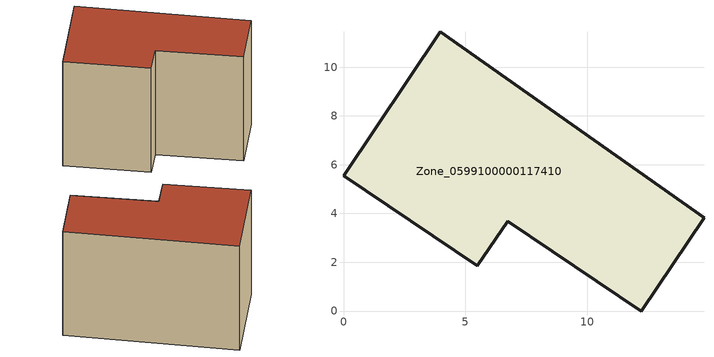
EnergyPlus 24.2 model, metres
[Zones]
Zone_0599100000117410
 floor ground (C_G): 6.73,3.69 5.48,1.85 0,5.55 3.98,11.45 14.79,3.82 12.21,0 z0
 wall outside (C_F): 3.98,11.45 0,5.55 5.48,1.85 6.73,3.69 12.21,0 14.79,3.82 3.98,11.45 z0:9.46
 roof outside (C_R): 14.79,3.82 3.98,11.45 0,5.55 5.48,1.85 6.73,3.69 12.21,0 z9.46
[BUILDING]
Pand.0599100000117410: North Axis=0; Terrain=City; Loads Convergence Tolerance Value=0.04; Temperature Convergence Tolerance Value=0.4; Solar Distribution=FullExterior; Maximum Number of Warmup Days=25; Minimum Number of Warmup Days=1
[Site:Location]
Rotterdam.The.Hague.AP_ZH_NLD Design_Conditions: Latitude=51.96; Longitude=4.45; Time Zone=1; Elevation=-4.5
[SITE:GROUNDTEMPERATURE:BUILDINGSURFACE]
18, 18, 18, 18, 18, 18, 18, 18, 18, 18, 18, 18
[MATERIAL] Thermal Absorptance=0.9; Solar Absorptance=0.7; Visible Absorptance=0.7
Name | Roughness | Thickness | Conductivity | Density | Specific Heat
G.D.1975-1991 | MediumSmooth | 0.15 | 0.288461 | 540 | 1210
F.D.1975-1991 | Rough | 0.3 | 0.230769 | 1920 | 840
R.D.1975-1991 | MediumRough | 0.2 | 0.153846 | 1500 | 1000
[CONSTRUCTION]
C_G: G.D.1975-1991
C_F: F.D.1975-1991
C_R: R.D.1975-1991
[ZONE]
Zone_0599100000117410: Type=1; Multiplier=1; Ceiling Height=Autocalculate; Volume=Autocalculate; Floor Area=autocalculate; Part of Total Floor Area=Yes
[ZONEINFILTRATION:DESIGNFLOWRATE]
Infil_Zone_0599100000117410: Zone or ZoneList or Space or SpaceList=Zone_0599100000117410; Schedule=AlwaysOn; Design Flow Rate Calculation Method=Flow/Area; Flow Rate per Floor Area=0.0042; Constant Term Coefficient=1; Temperature Term Coefficient=0; Velocity Term Coefficient=0; Velocity Squared Term Coefficient=0
[HVACTEMPLATE:ZONE:IDEALLOADSAIRSYSTEM]
Zone_0599100000117410: Maximum Heating Supply Air Temperature=50; Minimum Cooling Supply Air Temperature=13; Maximum Heating Supply Air Humidity Ratio=0.0156; Minimum Cooling Supply Air Humidity Ratio=0.0077; Heating Limit=NoLimit; Cooling Limit=NoLimit; Dehumidification Control Type=ConstantSensibleHeatRatio; Cooling Sensible Heat Ratio=0.7; Dehumidification Setpoint=60; Humidification Control Type=None; Humidification Setpoint=30; Outdoor Air Method=None; Outdoor Air Flow Rate per Person=0.00944; Outdoor Air Flow Rate per Zone Floor Area=0; Outdoor Air Flow Rate per Zone=0; Demand Controlled Ventilation Type=None; Outdoor Air Economizer Type=NoEconomizer; Heat Recovery Type=None; Sensible Heat Recovery Effectiveness=0.7; Latent Heat Recovery Effectiveness=0.65
[ZONECONTROL:THERMOSTAT]
ThermostatControl_Zone_0599100000117410: Zone or ZoneList=Zone_0599100000117410; Control Type Schedule=DualSetpointControlType; Control 1=Thermostat_Zone_0599100000117410; Temperature Difference Between Cutout And Setpoint=0
[THERMOSTATSETPOINT:DUALSETPOINT]
Thermostat_Zone_0599100000117410: Heating Setpoint Temperature Schedule=HeatingSetpoint_Zone_0599100000117410; Cooling Setpoint Temperature Schedule=CoolingSetpoint_Zone_0599100000117410
[SCHEDULE:COMPACT]
HeatingSetpoint_Zone_0599100000117410: Through: 12/31, For: AllDays, Until: 24:00, 21
CoolingSetpoint_Zone_0599100000117410: Through: 12/31, For: AllDays, Until: 24:00, 24
DualSetpointControlType: Through: 12/31, For: AllDays, Until: 24:00, 4
AlwaysOn: Through: 12/31, For: AllDays, Until: 24:00, 1
